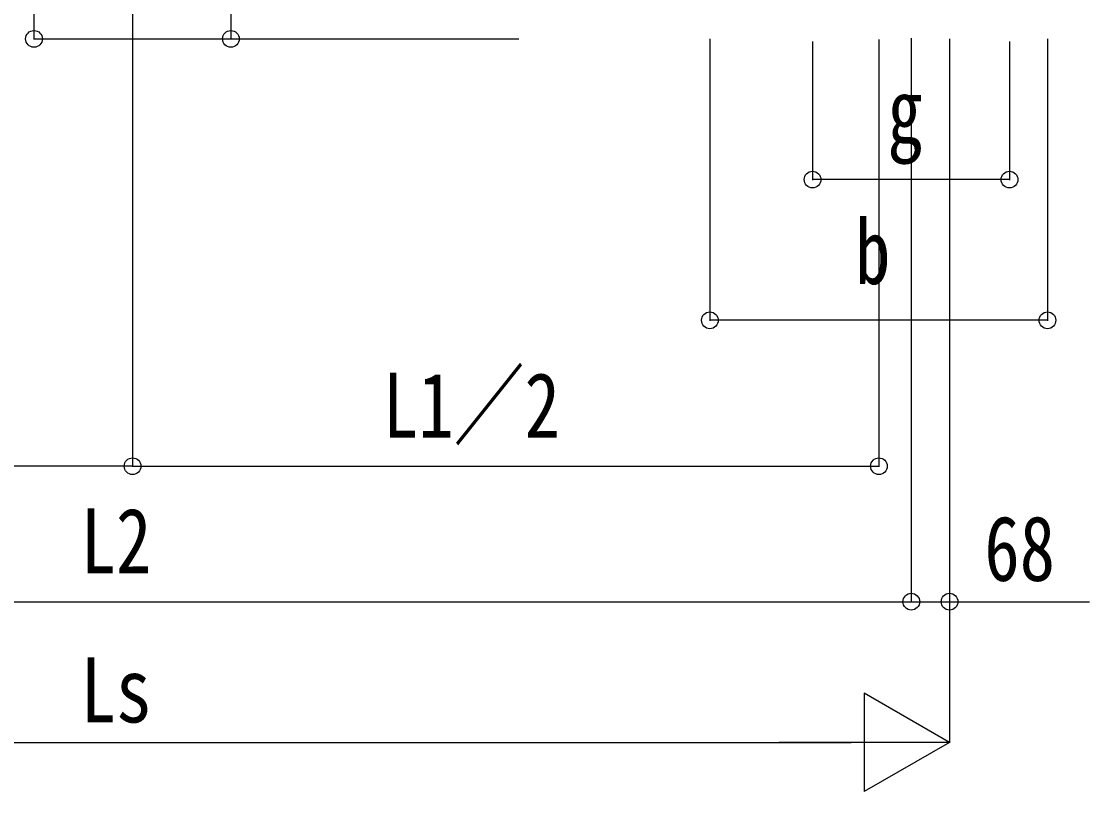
# Model space of a CAD drawing. Units: millimetres, scale not verified. Extents: x -14718 to 14718, y -10395 to 10395.
# Drawn here: x -6709 to -4810, y -6239 to -4871 of the extents above; entities that cross this region are included whole.
import ezdxf
from ezdxf.enums import TextEntityAlignment as Align

# ---------------------------------------------------------------- set-up
doc = ezdxf.new("R2010")
doc.units = ezdxf.units.MM
doc.header["$LTSCALE"] = 40
doc.layers.add('0-6_YKK_D', color=6, linetype='Continuous')
doc.styles.add('ＭＳ ゴシック', font='')
doc.styles.get('ＭＳ ゴシック').set_extended_font_data('MS Gothic')

msp = doc.modelspace()

# ---------------------------------------------------------------- linework, layer by layer
at = {"layer": '0-6_YKK_D'}
for p, q in [((-6686.44, -4631.94), (-6686.44, -4902.94)), ((-6336.44, -4631.94), (-6336.44, -4902.94)), ((-6511.19, -4709.44), (-6511.19, -5662.22)), ((-6511.19, -4709.44), (-6511.19, -5662.22)), ((-5485.19, -4901.94), (-5485.19, -5402.94)), ((-5302.69, -4906.5), (-5302.69, -5152.94)), ((-5184.69, -4902.94), (-5184.69, -5662.22)), ((-5127.19, -4900.31), (-5127.19, -5902.94)), ((-5127.19, -4900.31), (-5127.19, -5902.94)), ((-5059.19, -4901.94), (-5059.19, -6152.94)), ((-5059.19, -4901.94), (-5059.19, -5902.94)), ((-4952.69, -4906.5), (-4952.69, -5152.94)), ((-4885.19, -4901.94), (-4885.19, -5402.94)), ((-4952.69, -5151.94), (-5302.69, -5151.94)), ((-4885.19, -5401.94), (-5485.19, -5401.94)), ((-6511.19, -5661.22), (-7837.69, -5661.22)), ((-6511.19, -5661.22), (-5184.69, -5661.22)), ((-7895.19, -5901.94), (-5127.19, -5901.94)), ((-5059.19, -6151.94), (-5210.75, -6064.44)), ((-5210.75, -6064.44), (-5210.75, -6239.44)), ((-7788.19, -6151.94), (-5234.19, -6151.94)), ((-5059.19, -6151.94), (-5362.3, -6151.94)), ((-5059.19, -6151.94), (-5210.75, -6239.44))]:
    msp.add_line(p, q, dxfattribs=at)
for points in [[(-6686.44, -4901.94), (-6336.44, -4901.94), (-5824.94, -4901.94)], [(-5127.19, -5901.94), (-5059.19, -5901.94), (-4810.23, -5901.94)]]:
    msp.add_lwpolyline(points, dxfattribs=at)
for centre in [(-6686.44, -4901.94), (-6336.44, -4901.94), (-5302.69, -5151.94), (-4952.69, -5151.94), (-5485.19, -5401.94), (-4885.19, -5401.94), (-6511.19, -5661.22), (-6511.19, -5661.22), (-5184.69, -5661.22), (-5127.19, -5901.94), (-5127.19, -5901.94), (-5059.19, -5901.94)]:
    msp.add_circle(centre, 14.88, dxfattribs=at)

# ---------------------------------------------------------------- texts
at = {"layer": '0-6_YKK_D', "style": 'ＭＳ ゴシック', "width": 0.8}
for s, p in [('g', (-5169.69, -5121.94)), ('b', (-5227.19, -5371.94)), ('L1／2', (-6066.34, -5645.22)), ('L2', (-6603.59, -5885.94)), ('68', (-4997.36, -5899.6)), ('Ls', (-6603.59, -6150.94))]:
    msp.add_text(s, height=115.5, dxfattribs=at).set_placement(p, align=Align.BOTTOM_LEFT)

doc.saveas('drawing.dxf')
